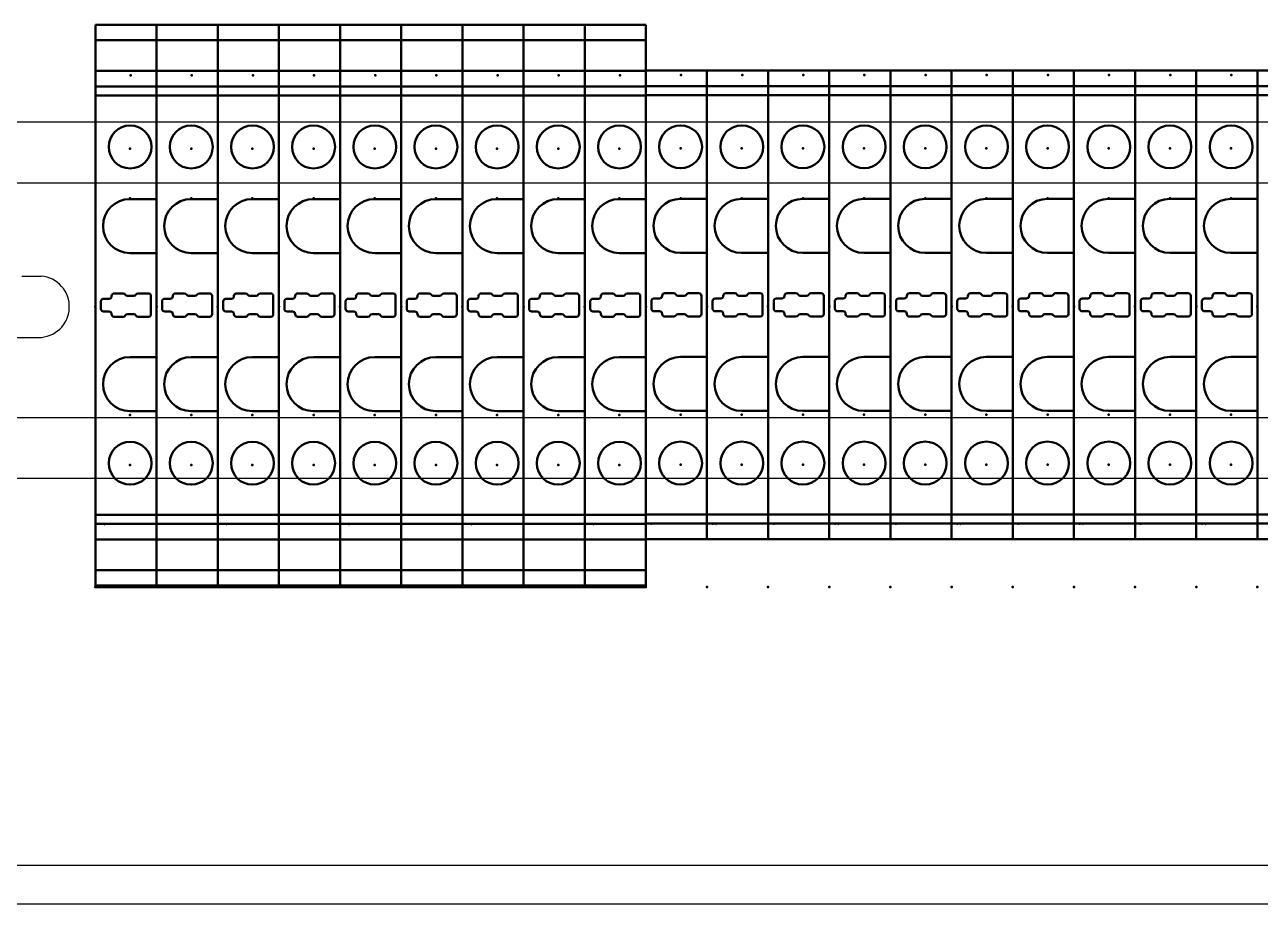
# Model space of a CAD drawing. Header units: millimetres. Extents: x -72 to 2978, y -1067 to 2817.
# Drawn here: x 61.4 to 182.6, y 1793.7 to 1879.9 of the extents above; entities that cross this region are included whole.
import ezdxf

# ---------------------------------------------------------------- set-up
doc = ezdxf.new("R2010")
doc.units = ezdxf.units.MM
doc.linetypes.add('Dashed', pattern=[2, 1, -1])
for name, color, linetype, lineweight in [('2d ConnectionPoints', 7, 'Continuous', 50), ('AM_0', 7, 'Continuous', 50), ('AM_4', 3, 'Continuous', 25), ('AM_9', 6, 'Dashed', 25)]:
    doc.layers.add(name, color=color, linetype=linetype, lineweight=lineweight)

msp = doc.modelspace()

# ---------------------------------------------------------------- linework, layer by layer
at = {"color": 6, "linetype": 'ByBlock'}
for p, q in [((56.84, 1870.43), (294.79, 1870.43)), ((56.84, 1864.43), (294.82, 1864.43)), ((61.1, 1855.3), (62.98, 1855.3)), ((59.71, 1849.27), (62.77, 1849.27)), ((56.84, 1841.43), (294.82, 1841.43)), ((294.82, 1835.43), (56.84, 1835.43))]:
    msp.add_line(p, q, dxfattribs=at)
at = {"color": 30, "true_color": 0xf8991e}
msp.add_line((296.53, 1797.49), (9.11, 1797.49), dxfattribs=at)
msp.add_line((303.81, 1793.68), (-5.18, 1793.68))
at = {"color": 6, "linetype": 'ByBlock'}
msp.add_arc((62.73, 1852.29), 3.02, 269.4277, 85.4019, dxfattribs=at)
at = {"layer": '2d ConnectionPoints'}
for p in [(71.75, 1874.98), (71.75, 1874.98), (77.75, 1874.98), (77.75, 1874.98), (83.75, 1874.98), (83.75, 1874.98), (89.75, 1874.98), (89.75, 1874.98), (101.75, 1874.98), (101.75, 1874.98), (107.75, 1874.98), (107.75, 1874.98), (113.75, 1874.98), (113.75, 1874.98), (125.75, 1875.01), (125.75, 1875.01), (131.75, 1875.01), (131.75, 1875.01), (137.75, 1875.01), (137.75, 1875.01), (143.75, 1875.01), (143.75, 1875.01), (149.75, 1875.01), (149.75, 1875.01), (155.75, 1875.01), (155.75, 1875.01), (161.75, 1875.01), (161.75, 1875.01), (167.75, 1875.01), (167.75, 1875.01), (173.75, 1875.01), (173.75, 1875.01), (179.75, 1875.01), (179.75, 1875.01), (71.71, 1867.8), (71.71, 1867.8), (77.71, 1867.8), (77.71, 1867.8), (83.71, 1867.8), (83.71, 1867.8), (89.71, 1867.8), (89.71, 1867.8), (101.71, 1867.8), (101.71, 1867.8), (107.71, 1867.8), (107.71, 1867.8), (113.71, 1867.8), (113.71, 1867.8), (125.71, 1867.82), (125.71, 1867.82), (131.71, 1867.82), (131.71, 1867.82), (137.71, 1867.82), (137.71, 1867.82), (143.71, 1867.82), (143.71, 1867.82), (149.71, 1867.82), (149.71, 1867.82), (155.71, 1867.82), (155.71, 1867.82), (161.71, 1867.82), (161.71, 1867.82), (167.71, 1867.82), (167.71, 1867.82), (173.71, 1867.82), (173.71, 1867.82), (179.71, 1867.82), (179.71, 1867.82), (125.71, 1862.93), (131.71, 1862.93), (137.71, 1862.93), (143.71, 1862.93), (149.71, 1862.93), (155.71, 1862.93), (161.71, 1862.93), (167.71, 1862.93), (173.71, 1862.93), (179.71, 1862.93), (71.71, 1862.91), (77.71, 1862.91), (83.71, 1862.91), (89.71, 1862.91), (101.71, 1862.91), (107.71, 1862.91), (113.71, 1862.91), (68.3, 1852.29), (68.3, 1852.29), (74.3, 1852.31), (74.3, 1852.31), (74.3, 1852.29), (74.3, 1852.29), (80.3, 1852.31), (80.3, 1852.31), (80.3, 1852.29), (80.3, 1852.29), (86.3, 1852.31), (86.3, 1852.31), (86.3, 1852.29), (86.3, 1852.29), (98.3, 1852.29), (98.3, 1852.29), (104.3, 1852.31), (104.3, 1852.31), (104.3, 1852.29), (104.3, 1852.29), (104.3, 1852.29), (104.3, 1852.29), (110.3, 1852.31), (110.3, 1852.31), (110.3, 1852.29), (110.3, 1852.29), (110.3, 1852.29), (110.3, 1852.29), (122.3, 1852.31), (122.3, 1852.31), (128.3, 1852.34), (128.3, 1852.34), (128.3, 1852.31), (128.3, 1852.31), (134.3, 1852.34), (134.3, 1852.34), (134.3, 1852.31), (134.3, 1852.31), (140.3, 1852.34), (140.3, 1852.34), (140.3, 1852.31), (140.3, 1852.31), (146.3, 1852.34), (146.3, 1852.34), (146.3, 1852.31), (146.3, 1852.31), (152.3, 1852.34), (152.3, 1852.34), (152.3, 1852.31), (152.3, 1852.31), (158.3, 1852.34), (158.3, 1852.34), (158.3, 1852.31), (158.3, 1852.31), (164.3, 1852.34), (164.3, 1852.34), (164.3, 1852.31), (164.3, 1852.31), (170.3, 1852.34), (170.3, 1852.34), (170.3, 1852.31), (170.3, 1852.31), (176.3, 1852.34), (176.3, 1852.34), (176.3, 1852.31), (176.3, 1852.31), (182.3, 1852.34), (182.3, 1852.34), (182.3, 1852.31), (182.3, 1852.31), (71.71, 1841.67), (77.71, 1841.67), (83.71, 1841.67), (89.71, 1841.67), (101.71, 1841.67), (107.71, 1841.67), (113.71, 1841.67), (125.71, 1841.69), (131.71, 1841.69), (137.71, 1841.69), (143.71, 1841.69), (149.71, 1841.69), (155.71, 1841.69), (161.71, 1841.69), (167.71, 1841.69), (173.71, 1841.69), (179.71, 1841.69), (71.71, 1836.78), (71.71, 1836.78), (77.71, 1836.78), (77.71, 1836.78), (83.71, 1836.78), (83.71, 1836.78), (89.71, 1836.78), (89.71, 1836.78), (101.71, 1836.78), (101.71, 1836.78), (107.71, 1836.78), (107.71, 1836.78), (113.71, 1836.78), (113.71, 1836.78), (125.71, 1836.8), (125.71, 1836.8), (131.71, 1836.8), (131.71, 1836.8), (137.71, 1836.8), (137.71, 1836.8), (143.71, 1836.8), (143.71, 1836.8), (149.71, 1836.8), (149.71, 1836.8), (155.71, 1836.8), (155.71, 1836.8), (161.71, 1836.8), (161.71, 1836.8), (167.71, 1836.8), (167.71, 1836.8), (173.71, 1836.8), (173.71, 1836.8), (179.71, 1836.8), (179.71, 1836.8), (68.29, 1824.79), (74.29, 1824.79), (80.29, 1824.79), (86.29, 1824.79), (98.29, 1824.79), (104.29, 1824.79), (104.29, 1824.79), (110.29, 1824.79), (110.29, 1824.79), (122.29, 1824.81), (128.29, 1824.81), (134.29, 1824.81), (140.29, 1824.81), (146.29, 1824.81), (152.29, 1824.81), (158.29, 1824.81), (164.29, 1824.81), (170.29, 1824.81), (176.29, 1824.81), (182.29, 1824.81)]:
    msp.add_point(p, dxfattribs=at)
at = {"layer": '2d ConnectionPoints', "color": 3}
for p in [(95.75, 1874.98), (95.75, 1874.98), (119.75, 1874.98), (119.75, 1874.98), (95.71, 1867.8), (95.71, 1867.8), (119.71, 1867.8), (119.71, 1867.8), (95.71, 1862.91), (119.71, 1862.91), (92.3, 1852.31), (92.3, 1852.31), (92.3, 1852.31), (92.3, 1852.31), (92.3, 1852.29), (92.3, 1852.29), (98.3, 1852.31), (98.3, 1852.31), (116.3, 1852.31), (116.3, 1852.31), (116.3, 1852.29), (116.3, 1852.29), (116.3, 1852.29), (116.3, 1852.29), (122.3, 1852.31), (122.3, 1852.31), (122.3, 1852.29), (122.3, 1852.29), (95.71, 1841.67), (119.71, 1841.67), (95.71, 1836.78), (95.71, 1836.78), (119.71, 1836.78), (119.71, 1836.78), (92.29, 1824.79), (116.29, 1824.79), (116.29, 1824.79), (122.29, 1824.79)]:
    msp.add_point(p, dxfattribs=at)
at = {"layer": 'AM_0'}
for p, q in [((68.3, 1879.95), (74.3, 1879.95)), ((68.3, 1879.95), (68.3, 1824.79)), ((74.3, 1879.95), (74.3, 1824.79)), ((74.3, 1879.95), (80.3, 1879.95)), ((74.3, 1879.95), (74.3, 1824.79)), ((80.3, 1879.95), (80.3, 1824.79)), ((80.3, 1879.95), (86.3, 1879.95)), ((80.3, 1879.95), (80.3, 1824.79)), ((86.3, 1879.95), (86.3, 1824.79)), ((86.3, 1879.95), (92.3, 1879.95)), ((86.3, 1879.95), (86.3, 1824.79)), ((98.3, 1879.95), (104.3, 1879.95)), ((98.3, 1879.95), (98.3, 1824.79)), ((104.3, 1879.95), (104.3, 1824.79)), ((104.3, 1879.95), (104.3, 1824.79)), ((104.3, 1879.95), (110.3, 1879.95)), ((104.3, 1879.95), (104.3, 1824.79)), ((110.3, 1879.95), (110.3, 1824.79)), ((110.3, 1879.95), (110.3, 1824.79)), ((110.3, 1879.95), (116.3, 1879.95)), ((110.3, 1879.95), (110.3, 1824.79)), ((74.3, 1878.45), (68.3, 1878.45)), ((80.3, 1878.45), (74.3, 1878.45)), ((86.3, 1878.45), (80.3, 1878.45)), ((92.3, 1878.45), (86.3, 1878.45)), ((104.3, 1878.45), (98.3, 1878.45)), ((110.3, 1878.45), (104.3, 1878.45)), ((116.3, 1878.45), (110.3, 1878.45)), ((74.3, 1875.44), (68.3, 1875.44)), ((80.3, 1875.44), (74.3, 1875.44)), ((86.3, 1875.44), (80.3, 1875.44)), ((92.3, 1875.44), (86.3, 1875.44)), ((104.3, 1875.44), (98.3, 1875.44)), ((110.3, 1875.44), (104.3, 1875.44)), ((116.3, 1875.44), (110.3, 1875.44)), ((128.3, 1875.47), (122.3, 1875.47)), ((122.3, 1875.47), (122.3, 1829.48)), ((128.3, 1875.47), (128.3, 1829.48)), ((134.3, 1875.47), (128.3, 1875.47)), ((128.3, 1875.47), (128.3, 1829.48)), ((134.3, 1875.47), (134.3, 1829.48)), ((140.3, 1875.47), (134.3, 1875.47)), ((134.3, 1875.47), (134.3, 1829.48)), ((140.3, 1875.47), (140.3, 1829.48)), ((146.3, 1875.47), (140.3, 1875.47)), ((140.3, 1875.47), (140.3, 1829.48)), ((146.3, 1875.47), (146.3, 1829.48)), ((152.3, 1875.47), (146.3, 1875.47)), ((146.3, 1875.47), (146.3, 1829.48)), ((152.3, 1875.47), (152.3, 1829.48)), ((158.3, 1875.47), (152.3, 1875.47)), ((152.3, 1875.47), (152.3, 1829.48)), ((158.3, 1875.47), (158.3, 1829.48)), ((164.3, 1875.47), (158.3, 1875.47)), ((158.3, 1875.47), (158.3, 1829.48)), ((164.3, 1875.47), (164.3, 1829.48)), ((170.3, 1875.47), (164.3, 1875.47)), ((164.3, 1875.47), (164.3, 1829.48)), ((170.3, 1875.47), (170.3, 1829.48)), ((176.3, 1875.47), (170.3, 1875.47)), ((170.3, 1875.47), (170.3, 1829.48)), ((176.3, 1875.47), (176.3, 1829.48)), ((182.3, 1875.47), (176.3, 1875.47)), ((176.3, 1875.47), (176.3, 1829.48)), ((182.3, 1875.47), (182.3, 1829.48)), ((188.3, 1875.47), (182.3, 1875.47)), ((182.3, 1875.47), (182.3, 1829.48)), ((74.3, 1873.9), (68.3, 1873.9)), ((80.3, 1873.9), (74.3, 1873.9)), ((86.3, 1873.9), (80.3, 1873.9)), ((92.3, 1873.9), (86.3, 1873.9)), ((104.3, 1873.9), (98.3, 1873.9)), ((110.3, 1873.9), (104.3, 1873.9)), ((116.3, 1873.9), (110.3, 1873.9)), ((128.3, 1873.93), (122.3, 1873.93)), ((134.3, 1873.93), (128.3, 1873.93)), ((140.3, 1873.93), (134.3, 1873.93)), ((146.3, 1873.93), (140.3, 1873.93)), ((152.3, 1873.93), (146.3, 1873.93)), ((158.3, 1873.93), (152.3, 1873.93)), ((164.3, 1873.93), (158.3, 1873.93)), ((170.3, 1873.93), (164.3, 1873.93)), ((176.3, 1873.93), (170.3, 1873.93)), ((182.3, 1873.93), (176.3, 1873.93)), ((188.3, 1873.93), (182.3, 1873.93)), ((74.3, 1873.02), (68.3, 1873.02)), ((80.3, 1873.02), (74.3, 1873.02)), ((86.3, 1873.02), (80.3, 1873.02)), ((92.3, 1873.02), (86.3, 1873.02)), ((104.3, 1873.02), (98.3, 1873.02)), ((110.3, 1873.02), (104.3, 1873.02)), ((116.3, 1873.02), (110.3, 1873.02)), ((128.3, 1873.05), (122.3, 1873.05)), ((134.3, 1873.05), (128.3, 1873.05)), ((140.3, 1873.05), (134.3, 1873.05)), ((146.3, 1873.05), (140.3, 1873.05)), ((152.3, 1873.05), (146.3, 1873.05)), ((158.3, 1873.05), (152.3, 1873.05)), ((164.3, 1873.05), (158.3, 1873.05)), ((170.3, 1873.05), (164.3, 1873.05)), ((176.3, 1873.05), (170.3, 1873.05)), ((182.3, 1873.05), (176.3, 1873.05)), ((188.3, 1873.05), (182.3, 1873.05)), ((74.3, 1862.85), (71.7, 1862.85)), ((80.3, 1862.85), (77.7, 1862.85)), ((86.3, 1862.85), (83.7, 1862.85)), ((92.3, 1862.85), (89.7, 1862.85)), ((104.3, 1862.85), (101.7, 1862.85)), ((110.3, 1862.85), (107.7, 1862.85)), ((116.3, 1862.85), (113.7, 1862.85)), ((128.3, 1862.87), (125.7, 1862.87)), ((134.3, 1862.87), (131.7, 1862.87)), ((140.3, 1862.87), (137.7, 1862.87)), ((146.3, 1862.87), (143.7, 1862.87)), ((152.3, 1862.87), (149.7, 1862.87)), ((158.3, 1862.87), (155.7, 1862.87)), ((164.3, 1862.87), (161.7, 1862.87)), ((170.3, 1862.87), (167.7, 1862.87)), ((176.3, 1862.87), (173.7, 1862.87)), ((182.3, 1862.87), (179.7, 1862.87)), ((74.3, 1857.55), (71.7, 1857.55)), ((80.3, 1857.55), (77.7, 1857.55)), ((86.3, 1857.55), (83.7, 1857.55)), ((92.3, 1857.55), (89.7, 1857.55)), ((104.3, 1857.55), (101.7, 1857.55)), ((110.3, 1857.55), (107.7, 1857.55)), ((116.3, 1857.55), (113.7, 1857.55)), ((128.3, 1857.57), (125.7, 1857.57)), ((134.3, 1857.57), (131.7, 1857.57)), ((140.3, 1857.57), (137.7, 1857.57)), ((146.3, 1857.57), (143.7, 1857.57)), ((152.3, 1857.57), (149.7, 1857.57)), ((158.3, 1857.57), (155.7, 1857.57)), ((164.3, 1857.57), (161.7, 1857.57)), ((170.3, 1857.57), (167.7, 1857.57)), ((176.3, 1857.57), (173.7, 1857.57)), ((182.3, 1857.57), (179.7, 1857.57)), ((69.9, 1853.35), (69.9, 1853.32)), ((71.02, 1853.6), (70.15, 1853.6)), ((72.07, 1853.35), (71.45, 1853.35)), ((73.5, 1853.6), (72.5, 1853.6)), ((73.75, 1851.55), (73.75, 1853.35)), ((75.9, 1853.35), (75.9, 1853.32)), ((77.02, 1853.6), (76.15, 1853.6)), ((78.07, 1853.35), (77.45, 1853.35)), ((79.5, 1853.6), (78.5, 1853.6)), ((79.75, 1851.55), (79.75, 1853.35)), ((81.9, 1853.35), (81.9, 1853.32)), ((83.02, 1853.6), (82.15, 1853.6)), ((84.07, 1853.35), (83.45, 1853.35)), ((85.5, 1853.6), (84.5, 1853.6)), ((85.75, 1851.55), (85.75, 1853.35)), ((87.9, 1853.35), (87.9, 1853.32)), ((89.02, 1853.6), (88.15, 1853.6)), ((90.07, 1853.35), (89.45, 1853.35)), ((91.5, 1853.6), (90.5, 1853.6)), ((91.75, 1851.55), (91.75, 1853.35)), ((91.75, 1851.55), (91.75, 1853.35)), ((99.9, 1853.35), (99.9, 1853.32)), ((101.02, 1853.6), (100.15, 1853.6)), ((102.07, 1853.35), (101.45, 1853.35)), ((103.5, 1853.6), (102.5, 1853.6)), ((103.75, 1851.55), (103.75, 1853.35)), ((105.9, 1853.35), (105.9, 1853.32)), ((107.02, 1853.6), (106.15, 1853.6)), ((108.07, 1853.35), (107.45, 1853.35)), ((109.5, 1853.6), (108.5, 1853.6)), ((109.75, 1851.55), (109.75, 1853.35)), ((111.9, 1853.35), (111.9, 1853.32)), ((113.02, 1853.6), (112.15, 1853.6)), ((114.07, 1853.35), (113.45, 1853.35)), ((115.5, 1853.6), (114.5, 1853.6)), ((115.75, 1851.55), (115.75, 1853.35)), ((123.9, 1853.37), (123.9, 1853.35)), ((125.02, 1853.62), (124.15, 1853.62)), ((126.07, 1853.37), (125.45, 1853.37)), ((127.5, 1853.62), (126.5, 1853.62)), ((127.75, 1851.57), (127.75, 1853.37)), ((129.9, 1853.37), (129.9, 1853.35)), ((131.02, 1853.62), (130.15, 1853.62)), ((132.07, 1853.37), (131.45, 1853.37)), ((133.5, 1853.62), (132.5, 1853.62)), ((133.75, 1851.57), (133.75, 1853.37)), ((135.9, 1853.37), (135.9, 1853.35)), ((137.02, 1853.62), (136.15, 1853.62)), ((138.07, 1853.37), (137.45, 1853.37)), ((139.5, 1853.62), (138.5, 1853.62)), ((139.75, 1851.57), (139.75, 1853.37)), ((141.9, 1853.37), (141.9, 1853.35)), ((143.02, 1853.62), (142.15, 1853.62)), ((144.07, 1853.37), (143.45, 1853.37)), ((145.5, 1853.62), (144.5, 1853.62)), ((145.75, 1851.57), (145.75, 1853.37)), ((147.9, 1853.37), (147.9, 1853.35)), ((149.02, 1853.62), (148.15, 1853.62)), ((150.07, 1853.37), (149.45, 1853.37)), ((151.5, 1853.62), (150.5, 1853.62)), ((151.75, 1851.57), (151.75, 1853.37)), ((153.9, 1853.37), (153.9, 1853.35)), ((155.02, 1853.62), (154.15, 1853.62)), ((156.07, 1853.37), (155.45, 1853.37)), ((157.5, 1853.62), (156.5, 1853.62)), ((157.75, 1851.57), (157.75, 1853.37)), ((159.9, 1853.37), (159.9, 1853.35)), ((161.02, 1853.62), (160.15, 1853.62)), ((162.07, 1853.37), (161.45, 1853.37)), ((163.5, 1853.62), (162.5, 1853.62)), ((163.75, 1851.57), (163.75, 1853.37)), ((165.9, 1853.37), (165.9, 1853.35)), ((167.02, 1853.62), (166.15, 1853.62)), ((168.07, 1853.37), (167.45, 1853.37)), ((169.5, 1853.62), (168.5, 1853.62)), ((169.75, 1851.57), (169.75, 1853.37)), ((171.9, 1853.37), (171.9, 1853.35)), ((173.02, 1853.62), (172.15, 1853.62)), ((174.07, 1853.37), (173.45, 1853.37)), ((175.5, 1853.62), (174.5, 1853.62)), ((175.75, 1851.57), (175.75, 1853.37)), ((177.9, 1853.37), (177.9, 1853.35)), ((179.02, 1853.62), (178.15, 1853.62)), ((180.07, 1853.37), (179.45, 1853.37)), ((181.5, 1853.62), (180.5, 1853.62)), ((181.75, 1851.57), (181.75, 1853.37)), ((68.85, 1852.07), (68.85, 1852.82)), ((69.65, 1853.07), (69.1, 1853.07)), ((74.85, 1852.07), (74.85, 1852.82)), ((75.65, 1853.07), (75.1, 1853.07)), ((80.85, 1852.07), (80.85, 1852.82)), ((81.65, 1853.07), (81.1, 1853.07)), ((86.85, 1852.07), (86.85, 1852.82)), ((87.65, 1853.07), (87.1, 1853.07)), ((98.85, 1852.07), (98.85, 1852.82)), ((99.65, 1853.07), (99.1, 1853.07)), ((104.85, 1852.07), (104.85, 1852.82)), ((105.65, 1853.07), (105.1, 1853.07)), ((110.85, 1852.07), (110.85, 1852.82)), ((111.65, 1853.07), (111.1, 1853.07)), ((122.85, 1852.1), (122.85, 1852.85)), ((123.65, 1853.1), (123.1, 1853.1)), ((128.85, 1852.1), (128.85, 1852.85)), ((129.65, 1853.1), (129.1, 1853.1)), ((134.85, 1852.1), (134.85, 1852.85)), ((135.65, 1853.1), (135.1, 1853.1)), ((140.85, 1852.1), (140.85, 1852.85)), ((141.65, 1853.1), (141.1, 1853.1)), ((146.85, 1852.1), (146.85, 1852.85)), ((147.65, 1853.1), (147.1, 1853.1)), ((152.85, 1852.1), (152.85, 1852.85)), ((153.65, 1853.1), (153.1, 1853.1)), ((158.85, 1852.1), (158.85, 1852.85)), ((159.65, 1853.1), (159.1, 1853.1)), ((164.85, 1852.1), (164.85, 1852.85)), ((165.65, 1853.1), (165.1, 1853.1)), ((170.85, 1852.1), (170.85, 1852.85)), ((171.65, 1853.1), (171.1, 1853.1)), ((176.85, 1852.1), (176.85, 1852.85)), ((177.65, 1853.1), (177.1, 1853.1)), ((69.65, 1851.82), (69.1, 1851.82)), ((69.9, 1851.55), (69.9, 1851.57)), ((71.02, 1851.3), (70.15, 1851.3)), ((72.07, 1851.55), (71.45, 1851.55)), ((73.5, 1851.3), (72.5, 1851.3)), ((75.65, 1851.82), (75.1, 1851.82)), ((75.9, 1851.55), (75.9, 1851.57)), ((77.02, 1851.3), (76.15, 1851.3)), ((78.07, 1851.55), (77.45, 1851.55)), ((79.5, 1851.3), (78.5, 1851.3)), ((81.65, 1851.82), (81.1, 1851.82)), ((81.9, 1851.55), (81.9, 1851.57)), ((83.02, 1851.3), (82.15, 1851.3)), ((84.07, 1851.55), (83.45, 1851.55)), ((85.5, 1851.3), (84.5, 1851.3)), ((87.65, 1851.82), (87.1, 1851.82)), ((87.9, 1851.55), (87.9, 1851.57)), ((89.02, 1851.3), (88.15, 1851.3)), ((90.07, 1851.55), (89.45, 1851.55)), ((91.5, 1851.3), (90.5, 1851.3)), ((99.65, 1851.82), (99.1, 1851.82)), ((99.9, 1851.55), (99.9, 1851.57)), ((101.02, 1851.3), (100.15, 1851.3)), ((102.07, 1851.55), (101.45, 1851.55)), ((103.5, 1851.3), (102.5, 1851.3)), ((105.65, 1851.82), (105.1, 1851.82)), ((105.9, 1851.55), (105.9, 1851.57)), ((107.02, 1851.3), (106.15, 1851.3)), ((108.07, 1851.55), (107.45, 1851.55)), ((109.5, 1851.3), (108.5, 1851.3)), ((111.65, 1851.82), (111.1, 1851.82)), ((111.9, 1851.55), (111.9, 1851.57)), ((113.02, 1851.3), (112.15, 1851.3)), ((114.07, 1851.55), (113.45, 1851.55)), ((115.5, 1851.3), (114.5, 1851.3)), ((123.65, 1851.85), (123.1, 1851.85)), ((123.9, 1851.57), (123.9, 1851.6)), ((125.02, 1851.32), (124.15, 1851.32)), ((126.07, 1851.57), (125.45, 1851.57)), ((127.5, 1851.32), (126.5, 1851.32)), ((129.65, 1851.85), (129.1, 1851.85)), ((129.9, 1851.57), (129.9, 1851.6)), ((131.02, 1851.32), (130.15, 1851.32)), ((132.07, 1851.57), (131.45, 1851.57)), ((133.5, 1851.32), (132.5, 1851.32)), ((135.65, 1851.85), (135.1, 1851.85)), ((135.9, 1851.57), (135.9, 1851.6)), ((137.02, 1851.32), (136.15, 1851.32)), ((138.07, 1851.57), (137.45, 1851.57)), ((139.5, 1851.32), (138.5, 1851.32)), ((141.65, 1851.85), (141.1, 1851.85)), ((141.9, 1851.57), (141.9, 1851.6)), ((143.02, 1851.32), (142.15, 1851.32)), ((144.07, 1851.57), (143.45, 1851.57)), ((145.5, 1851.32), (144.5, 1851.32)), ((147.65, 1851.85), (147.1, 1851.85)), ((147.9, 1851.57), (147.9, 1851.6)), ((149.02, 1851.32), (148.15, 1851.32)), ((150.07, 1851.57), (149.45, 1851.57)), ((151.5, 1851.32), (150.5, 1851.32)), ((153.65, 1851.85), (153.1, 1851.85)), ((153.9, 1851.57), (153.9, 1851.6)), ((155.02, 1851.32), (154.15, 1851.32)), ((156.07, 1851.57), (155.45, 1851.57)), ((157.5, 1851.32), (156.5, 1851.32)), ((159.65, 1851.85), (159.1, 1851.85)), ((159.9, 1851.57), (159.9, 1851.6)), ((161.02, 1851.32), (160.15, 1851.32)), ((162.07, 1851.57), (161.45, 1851.57)), ((163.5, 1851.32), (162.5, 1851.32)), ((165.65, 1851.85), (165.1, 1851.85)), ((165.9, 1851.57), (165.9, 1851.6)), ((167.02, 1851.32), (166.15, 1851.32)), ((168.07, 1851.57), (167.45, 1851.57)), ((169.5, 1851.32), (168.5, 1851.32)), ((171.65, 1851.85), (171.1, 1851.85)), ((171.9, 1851.57), (171.9, 1851.6)), ((173.02, 1851.32), (172.15, 1851.32)), ((174.07, 1851.57), (173.45, 1851.57)), ((175.5, 1851.32), (174.5, 1851.32)), ((177.65, 1851.85), (177.1, 1851.85)), ((177.9, 1851.57), (177.9, 1851.6)), ((179.02, 1851.32), (178.15, 1851.32)), ((180.07, 1851.57), (179.45, 1851.57)), ((181.5, 1851.32), (180.5, 1851.32)), ((74.3, 1847.35), (71.7, 1847.35)), ((80.3, 1847.35), (77.7, 1847.35)), ((86.3, 1847.35), (83.7, 1847.35)), ((92.3, 1847.35), (89.7, 1847.35)), ((104.3, 1847.35), (101.7, 1847.35)), ((110.3, 1847.35), (107.7, 1847.35)), ((116.3, 1847.35), (113.7, 1847.35)), ((128.3, 1847.37), (125.7, 1847.37)), ((134.3, 1847.37), (131.7, 1847.37)), ((140.3, 1847.37), (137.7, 1847.37)), ((146.3, 1847.37), (143.7, 1847.37)), ((152.3, 1847.37), (149.7, 1847.37)), ((158.3, 1847.37), (155.7, 1847.37)), ((164.3, 1847.37), (161.7, 1847.37)), ((170.3, 1847.37), (167.7, 1847.37)), ((176.3, 1847.37), (173.7, 1847.37)), ((182.3, 1847.37), (179.7, 1847.37)), ((74.3, 1842.05), (71.7, 1842.05)), ((80.3, 1842.05), (77.7, 1842.05)), ((86.3, 1842.05), (83.7, 1842.05)), ((92.3, 1842.05), (89.7, 1842.05)), ((104.3, 1842.05), (101.7, 1842.05)), ((110.3, 1842.05), (107.7, 1842.05)), ((116.3, 1842.05), (113.7, 1842.05)), ((128.3, 1842.07), (125.7, 1842.07)), ((134.3, 1842.07), (131.7, 1842.07)), ((140.3, 1842.07), (137.7, 1842.07)), ((146.3, 1842.07), (143.7, 1842.07)), ((152.3, 1842.07), (149.7, 1842.07)), ((158.3, 1842.07), (155.7, 1842.07)), ((164.3, 1842.07), (161.7, 1842.07)), ((170.3, 1842.07), (167.7, 1842.07)), ((176.3, 1842.07), (173.7, 1842.07)), ((182.3, 1842.07), (179.7, 1842.07)), ((68.3, 1831.88), (74.3, 1831.88)), ((74.3, 1831.88), (80.3, 1831.88)), ((80.3, 1831.88), (86.3, 1831.88)), ((86.3, 1831.88), (92.3, 1831.88)), ((98.3, 1831.88), (104.3, 1831.88)), ((104.3, 1831.88), (110.3, 1831.88)), ((110.3, 1831.88), (116.3, 1831.88)), ((122.3, 1831.9), (128.3, 1831.9)), ((128.3, 1831.9), (134.3, 1831.9)), ((134.3, 1831.9), (140.3, 1831.9)), ((140.3, 1831.9), (146.3, 1831.9)), ((146.3, 1831.9), (152.3, 1831.9)), ((152.3, 1831.9), (158.3, 1831.9)), ((158.3, 1831.9), (164.3, 1831.9)), ((164.3, 1831.9), (170.3, 1831.9)), ((170.3, 1831.9), (176.3, 1831.9)), ((176.3, 1831.9), (182.3, 1831.9)), ((182.3, 1831.9), (188.3, 1831.9)), ((68.3, 1831), (74.3, 1831)), ((74.3, 1831), (80.3, 1831)), ((80.3, 1831), (86.3, 1831)), ((86.3, 1831), (92.3, 1831)), ((98.3, 1831), (104.3, 1831)), ((104.3, 1831), (110.3, 1831)), ((110.3, 1831), (116.3, 1831)), ((122.3, 1831.02), (128.3, 1831.02)), ((128.3, 1831.02), (134.3, 1831.02)), ((134.3, 1831.02), (140.3, 1831.02)), ((140.3, 1831.02), (146.3, 1831.02)), ((146.3, 1831.02), (152.3, 1831.02)), ((152.3, 1831.02), (158.3, 1831.02)), ((158.3, 1831.02), (164.3, 1831.02)), ((164.3, 1831.02), (170.3, 1831.02)), ((170.3, 1831.02), (176.3, 1831.02)), ((176.3, 1831.02), (182.3, 1831.02)), ((182.3, 1831.02), (188.3, 1831.02)), ((68.3, 1829.46), (74.3, 1829.46)), ((74.3, 1829.46), (80.3, 1829.46)), ((80.3, 1829.46), (86.3, 1829.46)), ((86.3, 1829.46), (92.3, 1829.46)), ((98.3, 1829.46), (104.3, 1829.46)), ((104.3, 1829.46), (110.3, 1829.46)), ((110.3, 1829.46), (116.3, 1829.46)), ((122.3, 1829.48), (128.3, 1829.48)), ((128.3, 1829.48), (134.3, 1829.48)), ((134.3, 1829.48), (140.3, 1829.48)), ((140.3, 1829.48), (146.3, 1829.48)), ((146.3, 1829.48), (152.3, 1829.48)), ((152.3, 1829.48), (158.3, 1829.48)), ((158.3, 1829.48), (164.3, 1829.48)), ((164.3, 1829.48), (170.3, 1829.48)), ((170.3, 1829.48), (176.3, 1829.48)), ((176.3, 1829.48), (182.3, 1829.48)), ((182.3, 1829.48), (188.3, 1829.48)), ((68.3, 1826.44), (74.3, 1826.44)), ((74.3, 1826.44), (80.3, 1826.44)), ((80.3, 1826.44), (86.3, 1826.44)), ((86.3, 1826.44), (92.3, 1826.44)), ((98.3, 1826.44), (104.3, 1826.44)), ((104.3, 1826.44), (110.3, 1826.44)), ((110.3, 1826.44), (116.3, 1826.44)), ((68.3, 1824.95), (74.3, 1824.95)), ((68.3, 1824.79), (74.3, 1824.79)), ((74.3, 1824.95), (80.3, 1824.95)), ((74.3, 1824.79), (80.3, 1824.79)), ((80.3, 1824.95), (86.3, 1824.95)), ((80.3, 1824.79), (86.3, 1824.79)), ((86.3, 1824.95), (92.3, 1824.95)), ((86.3, 1824.79), (92.3, 1824.79)), ((98.3, 1824.95), (104.3, 1824.95)), ((98.3, 1824.79), (104.3, 1824.79)), ((104.3, 1824.95), (110.3, 1824.95)), ((104.3, 1824.79), (110.3, 1824.79)), ((110.3, 1824.95), (116.3, 1824.95)), ((110.3, 1824.79), (116.3, 1824.79))]:
    msp.add_line(p, q, dxfattribs=at)
at = {"layer": 'AM_0', "color": 3}
for p, q in [((92.3, 1879.95), (92.3, 1824.79)), ((92.3, 1879.95), (92.3, 1824.79)), ((92.3, 1879.95), (98.3, 1879.95)), ((92.3, 1879.95), (92.3, 1824.79)), ((98.3, 1879.95), (98.3, 1824.79)), ((116.3, 1879.95), (116.3, 1824.79)), ((116.3, 1879.95), (116.3, 1824.79)), ((116.3, 1879.95), (122.3, 1879.95)), ((116.3, 1879.95), (116.3, 1824.79)), ((122.3, 1879.95), (122.3, 1824.79)), ((122.3, 1879.95), (122.3, 1824.79)), ((98.3, 1878.45), (92.3, 1878.45)), ((122.3, 1878.45), (116.3, 1878.45)), ((98.3, 1875.44), (92.3, 1875.44)), ((122.3, 1875.44), (116.3, 1875.44)), ((98.3, 1873.9), (92.3, 1873.9)), ((122.3, 1873.9), (116.3, 1873.9)), ((98.3, 1873.02), (92.3, 1873.02)), ((122.3, 1873.02), (116.3, 1873.02)), ((98.3, 1862.85), (95.7, 1862.85)), ((122.3, 1862.85), (119.7, 1862.85)), ((98.3, 1857.55), (95.7, 1857.55)), ((122.3, 1857.55), (119.7, 1857.55)), ((93.9, 1853.35), (93.9, 1853.32)), ((95.02, 1853.6), (94.15, 1853.6)), ((96.07, 1853.35), (95.45, 1853.35)), ((97.5, 1853.6), (96.5, 1853.6)), ((97.75, 1851.55), (97.75, 1853.35)), ((117.9, 1853.35), (117.9, 1853.32)), ((119.02, 1853.6), (118.15, 1853.6)), ((120.07, 1853.35), (119.45, 1853.35)), ((121.5, 1853.6), (120.5, 1853.6)), ((121.75, 1851.55), (121.75, 1853.35)), ((92.85, 1852.07), (92.85, 1852.82)), ((93.65, 1853.07), (93.1, 1853.07)), ((116.85, 1852.07), (116.85, 1852.82)), ((117.65, 1853.07), (117.1, 1853.07)), ((93.65, 1851.82), (93.1, 1851.82)), ((93.9, 1851.55), (93.9, 1851.57)), ((95.02, 1851.3), (94.15, 1851.3)), ((96.07, 1851.55), (95.45, 1851.55)), ((97.5, 1851.3), (96.5, 1851.3)), ((117.65, 1851.82), (117.1, 1851.82)), ((117.9, 1851.55), (117.9, 1851.57)), ((119.02, 1851.3), (118.15, 1851.3)), ((120.07, 1851.55), (119.45, 1851.55)), ((121.5, 1851.3), (120.5, 1851.3)), ((98.3, 1847.35), (95.7, 1847.35)), ((122.3, 1847.35), (119.7, 1847.35)), ((98.3, 1842.05), (95.7, 1842.05)), ((122.3, 1842.05), (119.7, 1842.05)), ((92.3, 1831.88), (98.3, 1831.88)), ((116.3, 1831.88), (122.3, 1831.88)), ((92.3, 1831), (98.3, 1831)), ((116.3, 1831), (122.3, 1831)), ((92.3, 1829.46), (98.3, 1829.46)), ((116.3, 1829.46), (122.3, 1829.46)), ((92.3, 1826.44), (98.3, 1826.44)), ((116.3, 1826.44), (122.3, 1826.44)), ((92.3, 1824.95), (98.3, 1824.95)), ((92.3, 1824.79), (98.3, 1824.79)), ((116.3, 1824.95), (122.3, 1824.95)), ((116.3, 1824.79), (122.3, 1824.79))]:
    msp.add_line(p, q, dxfattribs=at)
at = {"layer": 'AM_0'}
for centre in [(71.71, 1867.96), (77.71, 1867.96), (83.71, 1867.96), (89.71, 1867.96), (101.71, 1867.96), (107.71, 1867.96), (113.71, 1867.96), (125.71, 1867.98), (131.71, 1867.98), (137.71, 1867.98), (143.71, 1867.98), (149.71, 1867.98), (155.71, 1867.98), (161.71, 1867.98), (167.71, 1867.98), (173.71, 1867.98), (179.71, 1867.98), (71.71, 1836.94), (77.71, 1836.94), (83.71, 1836.94), (89.71, 1836.94), (101.71, 1836.94), (107.71, 1836.94), (113.71, 1836.94), (125.71, 1836.96), (131.71, 1836.96), (137.71, 1836.96), (143.71, 1836.96), (149.71, 1836.96), (155.71, 1836.96), (161.71, 1836.96), (167.71, 1836.96), (173.71, 1836.96), (179.71, 1836.96)]:
    msp.add_circle(centre, 2.1, dxfattribs=at)
at = {"layer": 'AM_0', "color": 3}
for centre in [(95.71, 1867.96), (119.71, 1867.96), (95.71, 1836.94), (119.71, 1836.94)]:
    msp.add_circle(centre, 2.1, dxfattribs=at)
at = {"layer": 'AM_0'}
for centre, radius, start, end in [((71.7, 1860.2), 2.65, 90, 270), ((77.7, 1860.2), 2.65, 90, 270), ((83.7, 1860.2), 2.65, 90, 270), ((89.7, 1860.2), 2.65, 90, 270), ((101.7, 1860.2), 2.65, 90, 270), ((107.7, 1860.2), 2.65, 90, 270), ((113.7, 1860.2), 2.65, 90, 270), ((125.7, 1860.22), 2.65, 90, 270), ((131.7, 1860.22), 2.65, 90, 270), ((137.7, 1860.22), 2.65, 90, 270), ((143.7, 1860.22), 2.65, 90, 270), ((149.7, 1860.22), 2.65, 90, 270), ((155.7, 1860.22), 2.65, 90, 270), ((161.7, 1860.22), 2.65, 90, 270), ((167.7, 1860.22), 2.65, 90, 270), ((173.7, 1860.22), 2.65, 90, 270), ((179.7, 1860.22), 2.65, 90, 270), ((69.65, 1853.32), 0.25, 270, 0), ((70.15, 1853.35), 0.25, 90, 180), ((71.02, 1853.35), 0.25, 30, 90), ((71.45, 1853.6), 0.25, 210, 270), ((72.07, 1853.6), 0.25, 270, 330), ((72.5, 1853.35), 0.25, 90, 150), ((73.5, 1853.35), 0.25, 0, 90), ((75.65, 1853.32), 0.25, 270, 0), ((76.15, 1853.35), 0.25, 90, 180), ((77.02, 1853.35), 0.25, 30, 90), ((77.45, 1853.6), 0.25, 210, 270), ((78.07, 1853.6), 0.25, 270, 330), ((78.5, 1853.35), 0.25, 90, 150), ((79.5, 1853.35), 0.25, 0, 90), ((81.65, 1853.32), 0.25, 270, 0), ((82.15, 1853.35), 0.25, 90, 180), ((83.02, 1853.35), 0.25, 30, 90), ((83.45, 1853.6), 0.25, 210, 270), ((84.07, 1853.6), 0.25, 270, 330), ((84.5, 1853.35), 0.25, 90, 150), ((85.5, 1853.35), 0.25, 0, 90), ((87.65, 1853.32), 0.25, 270, 0), ((88.15, 1853.35), 0.25, 90, 180), ((89.02, 1853.35), 0.25, 30, 90), ((89.45, 1853.6), 0.25, 210, 270), ((90.07, 1853.6), 0.25, 270, 330), ((90.5, 1853.35), 0.25, 90, 150), ((91.5, 1853.35), 0.25, 0, 90), ((99.65, 1853.32), 0.25, 270, 0), ((100.15, 1853.35), 0.25, 90, 180), ((101.02, 1853.35), 0.25, 30, 90), ((101.45, 1853.6), 0.25, 210, 270), ((102.07, 1853.6), 0.25, 270, 330), ((102.5, 1853.35), 0.25, 90, 150), ((103.5, 1853.35), 0.25, 0, 90), ((105.65, 1853.32), 0.25, 270, 0), ((106.15, 1853.35), 0.25, 90, 180), ((107.02, 1853.35), 0.25, 30, 90), ((107.45, 1853.6), 0.25, 210, 270), ((108.07, 1853.6), 0.25, 270, 330), ((108.5, 1853.35), 0.25, 90, 150), ((109.5, 1853.35), 0.25, 0, 90), ((111.65, 1853.32), 0.25, 270, 0), ((112.15, 1853.35), 0.25, 90, 180), ((113.02, 1853.35), 0.25, 30, 90), ((113.45, 1853.6), 0.25, 210, 270), ((114.07, 1853.6), 0.25, 270, 330), ((114.5, 1853.35), 0.25, 90, 150), ((115.5, 1853.35), 0.25, 0, 90), ((123.65, 1853.35), 0.25, 270, 0), ((124.15, 1853.37), 0.25, 90, 180), ((125.02, 1853.37), 0.25, 30, 90), ((125.45, 1853.62), 0.25, 210, 270), ((126.07, 1853.62), 0.25, 270, 330), ((126.5, 1853.37), 0.25, 90, 150), ((127.5, 1853.37), 0.25, 0, 90), ((129.65, 1853.35), 0.25, 270, 0), ((130.15, 1853.37), 0.25, 90, 180), ((131.02, 1853.37), 0.25, 30, 90), ((131.45, 1853.62), 0.25, 210, 270), ((132.07, 1853.62), 0.25, 270, 330), ((132.5, 1853.37), 0.25, 90, 150), ((133.5, 1853.37), 0.25, 0, 90), ((135.65, 1853.35), 0.25, 270, 0), ((136.15, 1853.37), 0.25, 90, 180), ((137.02, 1853.37), 0.25, 30, 90), ((137.45, 1853.62), 0.25, 210, 270), ((138.07, 1853.62), 0.25, 270, 330), ((138.5, 1853.37), 0.25, 90, 150), ((139.5, 1853.37), 0.25, 0, 90), ((141.65, 1853.35), 0.25, 270, 0), ((142.15, 1853.37), 0.25, 90, 180), ((143.02, 1853.37), 0.25, 30, 90), ((143.45, 1853.62), 0.25, 210, 270), ((144.07, 1853.62), 0.25, 270, 330), ((144.5, 1853.37), 0.25, 90, 150), ((145.5, 1853.37), 0.25, 0, 90), ((147.65, 1853.35), 0.25, 270, 0), ((148.15, 1853.37), 0.25, 90, 180), ((149.02, 1853.37), 0.25, 30, 90), ((149.45, 1853.62), 0.25, 210, 270), ((150.07, 1853.62), 0.25, 270, 330), ((150.5, 1853.37), 0.25, 90, 150), ((151.5, 1853.37), 0.25, 0, 90), ((153.65, 1853.35), 0.25, 270, 0), ((154.15, 1853.37), 0.25, 90, 180), ((155.02, 1853.37), 0.25, 30, 90), ((155.45, 1853.62), 0.25, 210, 270), ((156.07, 1853.62), 0.25, 270, 330), ((156.5, 1853.37), 0.25, 90, 150), ((157.5, 1853.37), 0.25, 0, 90), ((159.65, 1853.35), 0.25, 270, 0), ((160.15, 1853.37), 0.25, 90, 180), ((161.02, 1853.37), 0.25, 30, 90), ((161.45, 1853.62), 0.25, 210, 270), ((162.07, 1853.62), 0.25, 270, 330), ((162.5, 1853.37), 0.25, 90, 150), ((163.5, 1853.37), 0.25, 0, 90), ((165.65, 1853.35), 0.25, 270, 0), ((166.15, 1853.37), 0.25, 90, 180), ((167.02, 1853.37), 0.25, 30, 90), ((167.45, 1853.62), 0.25, 210, 270), ((168.07, 1853.62), 0.25, 270, 330), ((168.5, 1853.37), 0.25, 90, 150), ((169.5, 1853.37), 0.25, 0, 90), ((171.65, 1853.35), 0.25, 270, 0), ((172.15, 1853.37), 0.25, 90, 180), ((173.02, 1853.37), 0.25, 30, 90), ((173.45, 1853.62), 0.25, 210, 270), ((174.07, 1853.62), 0.25, 270, 330), ((174.5, 1853.37), 0.25, 90, 150), ((175.5, 1853.37), 0.25, 0, 90), ((177.65, 1853.35), 0.25, 270, 0), ((178.15, 1853.37), 0.25, 90, 180), ((179.02, 1853.37), 0.25, 30, 90), ((179.45, 1853.62), 0.25, 210, 270), ((180.07, 1853.62), 0.25, 270, 330), ((180.5, 1853.37), 0.25, 90, 150), ((181.5, 1853.37), 0.25, 0, 90), ((69.1, 1852.82), 0.25, 90, 180), ((69.1, 1852.07), 0.25, 180, 270), ((75.1, 1852.82), 0.25, 90, 180), ((75.1, 1852.07), 0.25, 180, 270), ((81.1, 1852.82), 0.25, 90, 180), ((81.1, 1852.07), 0.25, 180, 270), ((87.1, 1852.82), 0.25, 90, 180), ((87.1, 1852.07), 0.25, 180, 270), ((99.1, 1852.82), 0.25, 90, 180), ((99.1, 1852.07), 0.25, 180, 270), ((105.1, 1852.82), 0.25, 90, 180), ((105.1, 1852.07), 0.25, 180, 270), ((111.1, 1852.82), 0.25, 90, 180), ((111.1, 1852.07), 0.25, 180, 270), ((123.1, 1852.85), 0.25, 90, 180), ((123.1, 1852.1), 0.25, 180, 270), ((129.1, 1852.85), 0.25, 90, 180), ((129.1, 1852.1), 0.25, 180, 270), ((135.1, 1852.85), 0.25, 90, 180), ((135.1, 1852.1), 0.25, 180, 270), ((141.1, 1852.85), 0.25, 90, 180), ((141.1, 1852.1), 0.25, 180, 270), ((147.1, 1852.85), 0.25, 90, 180), ((147.1, 1852.1), 0.25, 180, 270), ((153.1, 1852.85), 0.25, 90, 180), ((153.1, 1852.1), 0.25, 180, 270), ((159.1, 1852.85), 0.25, 90, 180), ((159.1, 1852.1), 0.25, 180, 270), ((165.1, 1852.85), 0.25, 90, 180), ((165.1, 1852.1), 0.25, 180, 270), ((171.1, 1852.85), 0.25, 90, 180), ((171.1, 1852.1), 0.25, 180, 270), ((177.1, 1852.85), 0.25, 90, 180), ((177.1, 1852.1), 0.25, 180, 270), ((69.65, 1851.57), 0.25, 360, 90), ((70.15, 1851.55), 0.25, 180, 270), ((71.02, 1851.55), 0.25, 270, 330), ((71.45, 1851.3), 0.25, 90, 150), ((72.07, 1851.3), 0.25, 30, 90), ((72.5, 1851.55), 0.25, 210, 270), ((73.5, 1851.55), 0.25, 270, 360), ((75.65, 1851.57), 0.25, 360, 90), ((76.15, 1851.55), 0.25, 180, 270), ((77.02, 1851.55), 0.25, 270, 330), ((77.45, 1851.3), 0.25, 90, 150), ((78.07, 1851.3), 0.25, 30, 90), ((78.5, 1851.55), 0.25, 210, 270), ((79.5, 1851.55), 0.25, 270, 360), ((81.65, 1851.57), 0.25, 360, 90), ((82.15, 1851.55), 0.25, 180, 270), ((83.02, 1851.55), 0.25, 270, 330), ((83.45, 1851.3), 0.25, 90, 150), ((84.07, 1851.3), 0.25, 30, 90), ((84.5, 1851.55), 0.25, 210, 270), ((85.5, 1851.55), 0.25, 270, 360), ((87.65, 1851.57), 0.25, 360, 90), ((88.15, 1851.55), 0.25, 180, 270), ((89.02, 1851.55), 0.25, 270, 330), ((89.45, 1851.3), 0.25, 90, 150), ((90.07, 1851.3), 0.25, 30, 90), ((90.5, 1851.55), 0.25, 210, 270), ((91.5, 1851.55), 0.25, 270, 360), ((99.65, 1851.57), 0.25, 360, 90), ((100.15, 1851.55), 0.25, 180, 270), ((101.02, 1851.55), 0.25, 270, 330), ((101.45, 1851.3), 0.25, 90, 150), ((102.07, 1851.3), 0.25, 30, 90), ((102.5, 1851.55), 0.25, 210, 270), ((103.5, 1851.55), 0.25, 270, 360), ((105.65, 1851.57), 0.25, 360, 90), ((106.15, 1851.55), 0.25, 180, 270), ((107.02, 1851.55), 0.25, 270, 330), ((107.45, 1851.3), 0.25, 90, 150), ((108.07, 1851.3), 0.25, 30, 90), ((108.5, 1851.55), 0.25, 210, 270), ((109.5, 1851.55), 0.25, 270, 360), ((111.65, 1851.57), 0.25, 360, 90), ((112.15, 1851.55), 0.25, 180, 270), ((113.02, 1851.55), 0.25, 270, 330), ((113.45, 1851.3), 0.25, 90, 150), ((114.07, 1851.3), 0.25, 30, 90), ((114.5, 1851.55), 0.25, 210, 270), ((115.5, 1851.55), 0.25, 270, 360), ((123.65, 1851.6), 0.25, 360, 90), ((124.15, 1851.57), 0.25, 180, 270), ((125.02, 1851.57), 0.25, 270, 330), ((125.45, 1851.32), 0.25, 90, 150), ((126.07, 1851.32), 0.25, 30, 90), ((126.5, 1851.57), 0.25, 210, 270), ((127.5, 1851.57), 0.25, 270, 360), ((129.65, 1851.6), 0.25, 360, 90), ((130.15, 1851.57), 0.25, 180, 270), ((131.02, 1851.57), 0.25, 270, 330), ((131.45, 1851.32), 0.25, 90, 150), ((132.07, 1851.32), 0.25, 30, 90), ((132.5, 1851.57), 0.25, 210, 270), ((133.5, 1851.57), 0.25, 270, 360), ((135.65, 1851.6), 0.25, 360, 90), ((136.15, 1851.57), 0.25, 180, 270), ((137.02, 1851.57), 0.25, 270, 330), ((137.45, 1851.32), 0.25, 90, 150), ((138.07, 1851.32), 0.25, 30, 90), ((138.5, 1851.57), 0.25, 210, 270), ((139.5, 1851.57), 0.25, 270, 360), ((141.65, 1851.6), 0.25, 360, 90), ((142.15, 1851.57), 0.25, 180, 270), ((143.02, 1851.57), 0.25, 270, 330), ((143.45, 1851.32), 0.25, 90, 150), ((144.07, 1851.32), 0.25, 30, 90), ((144.5, 1851.57), 0.25, 210, 270), ((145.5, 1851.57), 0.25, 270, 360), ((147.65, 1851.6), 0.25, 360, 90), ((148.15, 1851.57), 0.25, 180, 270), ((149.02, 1851.57), 0.25, 270, 330), ((149.45, 1851.32), 0.25, 90, 150), ((150.07, 1851.32), 0.25, 30, 90), ((150.5, 1851.57), 0.25, 210, 270), ((151.5, 1851.57), 0.25, 270, 360), ((153.65, 1851.6), 0.25, 360, 90), ((154.15, 1851.57), 0.25, 180, 270), ((155.02, 1851.57), 0.25, 270, 330), ((155.45, 1851.32), 0.25, 90, 150), ((156.07, 1851.32), 0.25, 30, 90), ((156.5, 1851.57), 0.25, 210, 270), ((157.5, 1851.57), 0.25, 270, 360), ((159.65, 1851.6), 0.25, 360, 90), ((160.15, 1851.57), 0.25, 180, 270), ((161.02, 1851.57), 0.25, 270, 330), ((161.45, 1851.32), 0.25, 90, 150), ((162.07, 1851.32), 0.25, 30, 90), ((162.5, 1851.57), 0.25, 210, 270), ((163.5, 1851.57), 0.25, 270, 360), ((165.65, 1851.6), 0.25, 360, 90), ((166.15, 1851.57), 0.25, 180, 270), ((167.02, 1851.57), 0.25, 270, 330), ((167.45, 1851.32), 0.25, 90, 150), ((168.07, 1851.32), 0.25, 30, 90), ((168.5, 1851.57), 0.25, 210, 270), ((169.5, 1851.57), 0.25, 270, 360), ((171.65, 1851.6), 0.25, 360, 90), ((172.15, 1851.57), 0.25, 180, 270), ((173.02, 1851.57), 0.25, 270, 330), ((173.45, 1851.32), 0.25, 90, 150), ((174.07, 1851.32), 0.25, 30, 90), ((174.5, 1851.57), 0.25, 210, 270), ((175.5, 1851.57), 0.25, 270, 360), ((177.65, 1851.6), 0.25, 360, 90), ((178.15, 1851.57), 0.25, 180, 270), ((179.02, 1851.57), 0.25, 270, 330), ((179.45, 1851.32), 0.25, 90, 150), ((180.07, 1851.32), 0.25, 30, 90), ((180.5, 1851.57), 0.25, 210, 270), ((181.5, 1851.57), 0.25, 270, 360), ((71.7, 1844.7), 2.65, 90, 270), ((77.7, 1844.7), 2.65, 90, 270), ((83.7, 1844.7), 2.65, 90, 270), ((89.7, 1844.7), 2.65, 90, 270), ((101.7, 1844.7), 2.65, 90, 270), ((107.7, 1844.7), 2.65, 90, 270), ((113.7, 1844.7), 2.65, 90, 270), ((125.7, 1844.72), 2.65, 90, 270), ((131.7, 1844.72), 2.65, 90, 270), ((137.7, 1844.72), 2.65, 90, 270), ((143.7, 1844.72), 2.65, 90, 270), ((149.7, 1844.72), 2.65, 90, 270), ((155.7, 1844.72), 2.65, 90, 270), ((161.7, 1844.72), 2.65, 90, 270), ((167.7, 1844.72), 2.65, 90, 270), ((173.7, 1844.72), 2.65, 90, 270), ((179.7, 1844.72), 2.65, 90, 270)]:
    msp.add_arc(centre, radius, start, end, dxfattribs=at)
at = {"layer": 'AM_0', "color": 3}
for centre, radius, start, end in [((95.7, 1860.2), 2.65, 90, 270), ((119.7, 1860.2), 2.65, 90, 270), ((93.65, 1853.32), 0.25, 270, 0), ((94.15, 1853.35), 0.25, 90, 180), ((95.02, 1853.35), 0.25, 30, 90), ((95.45, 1853.6), 0.25, 210, 270), ((96.07, 1853.6), 0.25, 270, 330), ((96.5, 1853.35), 0.25, 90, 150), ((97.5, 1853.35), 0.25, 0, 90), ((117.65, 1853.32), 0.25, 270, 0), ((118.15, 1853.35), 0.25, 90, 180), ((119.02, 1853.35), 0.25, 30, 90), ((119.45, 1853.6), 0.25, 210, 270), ((120.07, 1853.6), 0.25, 270, 330), ((120.5, 1853.35), 0.25, 90, 150), ((121.5, 1853.35), 0.25, 0, 90), ((93.1, 1852.82), 0.25, 90, 180), ((93.1, 1852.07), 0.25, 180, 270), ((117.1, 1852.82), 0.25, 90, 180), ((117.1, 1852.07), 0.25, 180, 270), ((93.65, 1851.57), 0.25, 360, 90), ((94.15, 1851.55), 0.25, 180, 270), ((95.02, 1851.55), 0.25, 270, 330), ((95.45, 1851.3), 0.25, 90, 150), ((96.07, 1851.3), 0.25, 30, 90), ((96.5, 1851.55), 0.25, 210, 270), ((97.5, 1851.55), 0.25, 270, 360), ((117.65, 1851.57), 0.25, 360, 90), ((118.15, 1851.55), 0.25, 180, 270), ((119.02, 1851.55), 0.25, 270, 330), ((119.45, 1851.3), 0.25, 90, 150), ((120.07, 1851.3), 0.25, 30, 90), ((120.5, 1851.55), 0.25, 210, 270), ((121.5, 1851.55), 0.25, 270, 360), ((95.7, 1844.7), 2.65, 90, 270), ((119.7, 1844.7), 2.65, 90, 270)]:
    msp.add_arc(centre, radius, start, end, dxfattribs=at)
at = {"layer": 'AM_4'}
for points in [[(68.87, 1830.89), (68.87, 1830.9), (68.87, 1830.9)], [(74.87, 1830.89), (74.87, 1830.9), (74.87, 1830.9)], [(80.87, 1830.89), (80.87, 1830.9), (80.87, 1830.9)], [(86.87, 1830.89), (86.87, 1830.9), (86.87, 1830.9)], [(98.87, 1830.89), (98.87, 1830.9), (98.87, 1830.9)], [(104.87, 1830.89), (104.87, 1830.9), (104.87, 1830.9)], [(110.87, 1830.89), (110.87, 1830.9), (110.87, 1830.9)], [(122.87, 1830.91), (122.87, 1830.92), (122.87, 1830.93)], [(128.87, 1830.91), (128.87, 1830.92), (128.87, 1830.93)], [(134.87, 1830.91), (134.87, 1830.92), (134.87, 1830.93)], [(140.87, 1830.91), (140.87, 1830.92), (140.87, 1830.93)], [(146.87, 1830.91), (146.87, 1830.92), (146.87, 1830.93)], [(152.87, 1830.91), (152.87, 1830.92), (152.87, 1830.93)], [(158.87, 1830.91), (158.87, 1830.92), (158.87, 1830.93)], [(164.87, 1830.91), (164.87, 1830.92), (164.87, 1830.93)], [(170.87, 1830.91), (170.87, 1830.92), (170.87, 1830.93)], [(176.87, 1830.91), (176.87, 1830.92), (176.87, 1830.93)]]:
    msp.add_lwpolyline(points, dxfattribs=at)
at = {"layer": 'AM_4', "color": 3}
for points in [[(92.87, 1830.89), (92.87, 1830.9), (92.87, 1830.9)], [(116.87, 1830.89), (116.87, 1830.9), (116.87, 1830.9)]]:
    msp.add_lwpolyline(points, dxfattribs=at)
at = {"layer": 'AM_9'}
for points in [[(69.18, 1830.89), (69.19, 1830.9), (69.19, 1830.9)], [(75.18, 1830.89), (75.19, 1830.9), (75.19, 1830.9)], [(81.18, 1830.89), (81.19, 1830.9), (81.19, 1830.9)], [(87.18, 1830.89), (87.19, 1830.9), (87.19, 1830.9)], [(99.18, 1830.89), (99.19, 1830.9), (99.19, 1830.9)], [(105.18, 1830.89), (105.19, 1830.9), (105.19, 1830.9)], [(111.18, 1830.89), (111.19, 1830.9), (111.19, 1830.9)], [(123.18, 1830.92), (123.19, 1830.93), (123.19, 1830.93)], [(129.18, 1830.92), (129.19, 1830.93), (129.19, 1830.93)], [(135.18, 1830.92), (135.19, 1830.93), (135.19, 1830.93)], [(141.18, 1830.92), (141.19, 1830.93), (141.19, 1830.93)], [(147.18, 1830.92), (147.19, 1830.93), (147.19, 1830.93)], [(153.18, 1830.92), (153.19, 1830.93), (153.19, 1830.93)], [(159.18, 1830.92), (159.19, 1830.93), (159.19, 1830.93)], [(165.18, 1830.92), (165.19, 1830.93), (165.19, 1830.93)], [(171.18, 1830.92), (171.19, 1830.93), (171.19, 1830.93)], [(177.18, 1830.92), (177.19, 1830.93), (177.19, 1830.93)]]:
    msp.add_lwpolyline(points, dxfattribs=at)
at = {"layer": 'AM_9', "color": 3}
for points in [[(93.18, 1830.89), (93.19, 1830.9), (93.19, 1830.9)], [(117.18, 1830.89), (117.19, 1830.9), (117.19, 1830.9)]]:
    msp.add_lwpolyline(points, dxfattribs=at)

doc.saveas('drawing.dxf')
